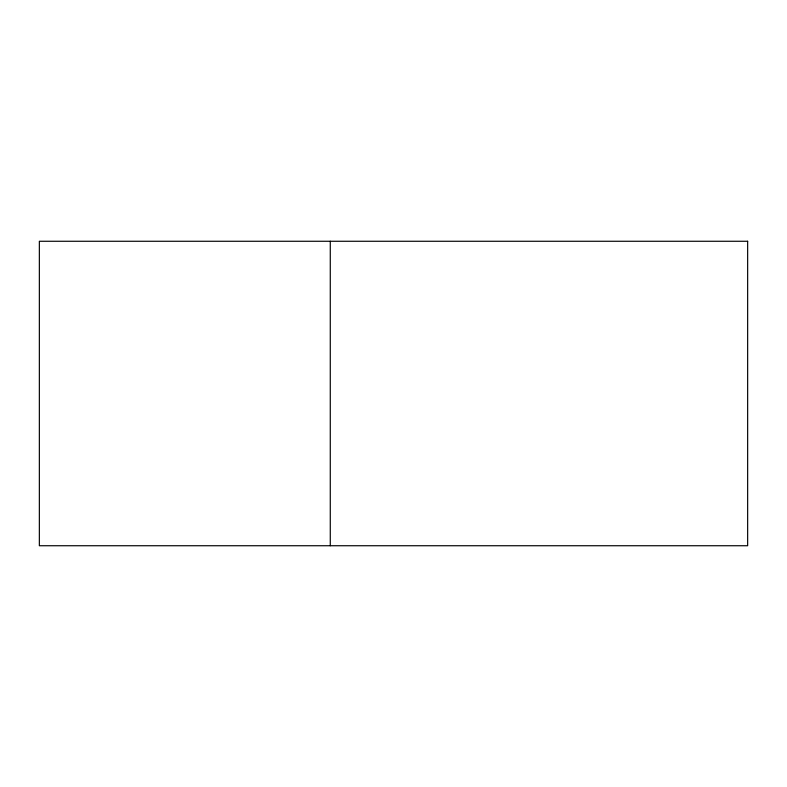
<?xml version="1.0" encoding="UTF-8"?>
<svg xmlns="http://www.w3.org/2000/svg" width="787" height="787" viewBox="0 0 787 787"><rect width="100%" height="100%" fill="white"/><g stroke="black" fill="none" stroke-linecap="round" stroke-linejoin="round"><path stroke-width="1.18" d="M330.274 241.265L330.274 545.735M747.65 241.265L39.35 241.265L39.35 545.735L747.65 545.735L747.65 241.265"/></g></svg>
